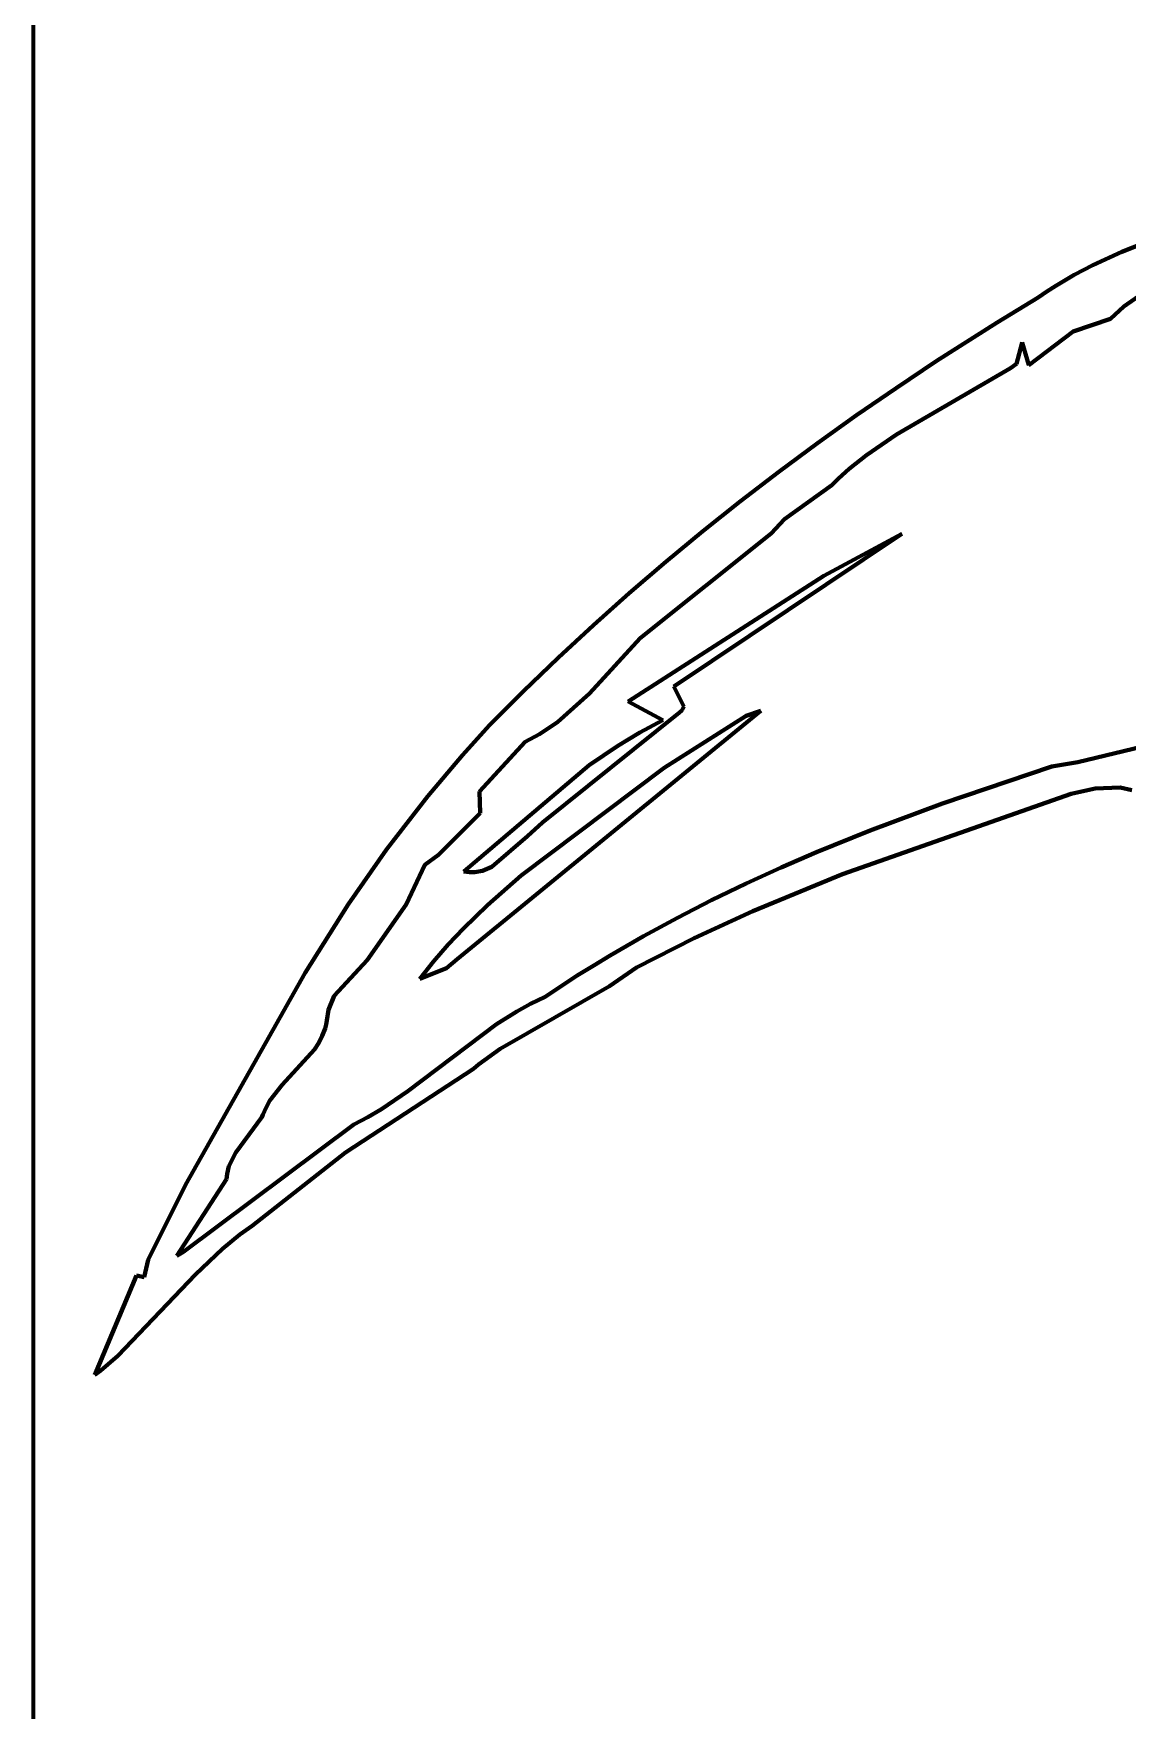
# Model space of a CAD drawing. Header units: millimetres. Extents: x 0 to 14.2, y 0 to 19.5.
# Drawn here: x 0 to 1.275, y 13.432 to 15.386 of the extents above; entities that cross this region are included whole.
import ezdxf

# ---------------------------------------------------------------- set-up
doc = ezdxf.new("R2010")
doc.units = ezdxf.units.MM
doc.layers.add('color#010101ff', color=7, linetype='CONTINUOUS', lineweight=100)
doc.layers.add('color#fdfdfdff', color=7, linetype='CONTINUOUS', lineweight=100)

msp = doc.modelspace()

# ---------------------------------------------------------------- linework, layer by layer
at = {"layer": 'color#010101ff'}
for p, q in [((1.2681, 15.1319), (1.3371, 15.159)), ((1.2346, 15.1163), (1.2681, 15.1319)), ((1.1914, 15.0923), (1.2128, 15.1048)), ((1.2128, 15.1048), (1.2346, 15.1163)), ((1.1706, 15.0787), (1.1809, 15.0856)), ((1.1809, 15.0856), (1.1914, 15.0923)), ((1.2962, 15.086), (1.2704, 15.068)), ((1.1228, 15.0494), (1.1706, 15.0787)), ((1.2704, 15.068), (1.2551, 15.0537)), ((1.0519, 15.0042), (1.1228, 15.0494)), ((1.2551, 15.0537), (1.2117, 15.0388)), ((1.152, 15.0262), (1.1454, 15.0012)), ((1.16, 14.9998), (1.152, 15.0262)), ((1.2117, 15.0388), (1.16, 14.9998)), ((1.0053, 14.9731), (1.0519, 15.0042)), ((1.1384, 14.9964), (1.0058, 14.9189)), ((1.1454, 15.0012), (1.1384, 14.9964)), ((0.9591, 14.9413), (1.0053, 14.9731)), ((0.9135, 14.9087), (0.9591, 14.9413)), ((0.8684, 14.8754), (0.9135, 14.9087)), ((1.0058, 14.9189), (0.9706, 14.895)), ((0.9706, 14.895), (0.9506, 14.879)), ((0.8239, 14.8413), (0.8684, 14.8754)), ((0.9506, 14.879), (0.9379, 14.8675)), ((0.9301, 14.8598), (0.875, 14.8201)), ((0.9379, 14.8675), (0.9301, 14.8598)), ((0.78, 14.8064), (0.8239, 14.8413)), ((0.875, 14.8201), (0.8596, 14.8035)), ((0.8596, 14.8035), (0.7071, 14.6818)), ((0.7368, 14.7707), (0.78, 14.8064)), ((1.0119, 14.8033), (0.7463, 14.6255)), ((0.9211, 14.7541), (1.0119, 14.8033)), ((0.693, 14.6078), (0.9211, 14.7541)), ((0.6942, 14.7342), (0.7368, 14.7707)), ((0.6524, 14.6969), (0.6942, 14.7342)), ((0.6113, 14.6588), (0.6524, 14.6969)), ((0.7071, 14.6818), (0.6477, 14.6171)), ((0.5709, 14.6199), (0.6113, 14.6588)), ((0.5314, 14.5802), (0.5709, 14.6199)), ((0.6477, 14.6171), (0.6104, 14.5838)), ((0.7463, 14.6255), (0.7577, 14.6019)), ((0.8477, 14.5968), (0.4935, 14.3077)), ((0.7333, 14.5859), (0.693, 14.6078)), ((0.756, 14.5978), (0.7529, 14.5949)), ((0.7577, 14.6019), (0.756, 14.5978)), ((0.8305, 14.591), (0.8477, 14.5968)), ((0.4998, 14.5453), (0.5314, 14.5802)), ((0.6104, 14.5838), (0.5897, 14.5698)), ((0.7529, 14.5949), (0.5932, 14.4669)), ((0.7066, 14.5718), (0.7333, 14.5859)), ((0.735, 14.5305), (0.8305, 14.591)), ((1.2171, 14.5373), (1.4039, 14.5819)), ((0.5729, 14.5609), (0.5197, 14.5031)), ((0.5897, 14.5698), (0.5729, 14.5609)), ((0.6808, 14.5563), (0.7066, 14.5718)), ((0.4593, 14.4974), (0.4998, 14.5453)), ((0.6476, 14.5336), (0.6808, 14.5563)), ((1.1867, 14.532), (1.2171, 14.5373)), ((0.5016, 14.4098), (0.6476, 14.5336)), ((0.5682, 14.405), (0.735, 14.5305)), ((1.0592, 14.4889), (1.1867, 14.532)), ((0.5197, 14.5031), (0.5206, 14.4776)), ((1.209, 14.5003), (0.9426, 14.4067)), ((1.2371, 14.5063), (1.209, 14.5003)), ((1.2662, 14.5075), (1.2371, 14.5063)), ((1.2799, 14.5047), (1.2662, 14.5075)), ((0.4115, 14.4354), (0.4593, 14.4974)), ((0.975, 14.4575), (1.0592, 14.4889)), ((0.5206, 14.4776), (0.4721, 14.4292)), ((0.5932, 14.4669), (0.5758, 14.4509)), ((0.5758, 14.4509), (0.534, 14.4153)), ((0.9126, 14.4322), (0.975, 14.4575)), ((0.3665, 14.3712), (0.4115, 14.4354)), ((0.4721, 14.4292), (0.456, 14.4175)), ((0.8714, 14.4143), (0.9126, 14.4322)), ((0.456, 14.4175), (0.4341, 14.3713)), ((0.5082, 14.4089), (0.5016, 14.4098)), ((0.5144, 14.409), (0.5082, 14.4089)), ((0.5232, 14.4106), (0.5144, 14.409)), ((0.534, 14.4153), (0.5232, 14.4106)), ((0.529, 14.3707), (0.5682, 14.405)), ((0.8306, 14.3957), (0.8714, 14.4143)), ((0.9426, 14.4067), (0.8383, 14.3634)), ((0.7902, 14.3762), (0.8306, 14.3957)), ((0.3164, 14.2917), (0.3665, 14.3712)), ((0.4341, 14.3713), (0.3886, 14.3065)), ((0.5011, 14.3435), (0.529, 14.3707)), ((0.7503, 14.3558), (0.7902, 14.3762)), ((0.8383, 14.3634), (0.7699, 14.3319)), ((0.4833, 14.3246), (0.5011, 14.3435)), ((0.7108, 14.3344), (0.7503, 14.3558)), ((0.4662, 14.3049), (0.4833, 14.3246)), ((0.672, 14.3119), (0.7108, 14.3344)), ((0.7699, 14.3319), (0.7027, 14.298)), ((0.3886, 14.3065), (0.3505, 14.2648)), ((0.45, 14.2845), (0.4662, 14.3049)), ((0.4935, 14.3077), (0.4813, 14.297)), ((0.6528, 14.3003), (0.672, 14.3119)), ((0.2704, 14.2097), (0.3164, 14.2917)), ((0.4813, 14.297), (0.45, 14.2845)), ((0.6148, 14.2762), (0.6337, 14.2884)), ((0.6337, 14.2884), (0.6528, 14.3003)), ((0.7027, 14.298), (0.671, 14.276)), ((0.3505, 14.2648), (0.3437, 14.2485)), ((0.671, 14.276), (0.5438, 14.2031)), ((0.5793, 14.2557), (0.5961, 14.2638)), ((0.5961, 14.2638), (0.6148, 14.2762)), ((0.3437, 14.2485), (0.3418, 14.2362)), ((0.5396, 14.2319), (0.5631, 14.2467)), ((0.5631, 14.2467), (0.5793, 14.2557)), ((0.3397, 14.2268), (0.3365, 14.2182)), ((0.3409, 14.2314), (0.3397, 14.2268)), ((0.3418, 14.2362), (0.3409, 14.2314)), ((0.4362, 14.1537), (0.5396, 14.2319)), ((0.177, 14.0447), (0.2704, 14.2097)), ((0.3324, 14.2101), (0.3274, 14.2024)), ((0.3365, 14.2182), (0.3324, 14.2101)), ((0.3274, 14.2024), (0.2898, 14.1611)), ((0.5438, 14.2031), (0.5187, 14.1849)), ((0.5127, 14.1799), (0.3634, 14.0822)), ((0.5187, 14.1849), (0.5127, 14.1799)), ((0.2898, 14.1611), (0.2755, 14.1429)), ((0.4056, 14.133), (0.4362, 14.1537)), ((0.2709, 14.1349), (0.2672, 14.1263)), ((0.2755, 14.1429), (0.2709, 14.1349)), ((0.3896, 14.1236), (0.4056, 14.133)), ((0.1746, 13.9665), (0.3731, 14.115)), ((0.266, 14.1235), (0.2358, 14.0823)), ((0.2672, 14.1263), (0.266, 14.1235)), ((0.3731, 14.115), (0.3896, 14.1236)), ((0.2358, 14.0823), (0.2276, 14.0665)), ((0.3634, 14.0822), (0.2547, 13.9967)), ((0.225, 14.0511), (0.1671, 13.9618)), ((0.2255, 14.0576), (0.225, 14.0511)), ((0.2276, 14.0665), (0.2255, 14.0576)), ((0.1336, 13.9571), (0.177, 14.0447)), ((0.2547, 13.9967), (0.2403, 13.9866)), ((0.2403, 13.9866), (0.2201, 13.9702)), ((0.1288, 13.9371), (0.1336, 13.9571)), ((0.1671, 13.9618), (0.1746, 13.9665)), ((0.2201, 13.9702), (0.1887, 13.9401)), ((0.0716, 13.8232), (0.1198, 13.939)), ((0.1887, 13.9401), (0.0984, 13.8454)), ((0.1198, 13.939), (0.1288, 13.9371)), ((0.0984, 13.8454), (0.0785, 13.8285)), ((0.0785, 13.8285), (0.0716, 13.8232))]:
    msp.add_line(p, q, dxfattribs=at)
at = {"layer": 'color#fdfdfdff'}
for p, q in [((0, 0), (0, 19.4722)), ((1.3371, 15.159), (1.2681, 15.1319)), ((1.2681, 15.1319), (1.2346, 15.1163)), ((1.2128, 15.1048), (1.1914, 15.0923)), ((1.2346, 15.1163), (1.2128, 15.1048)), ((1.1809, 15.0856), (1.1706, 15.0787)), ((1.1914, 15.0923), (1.1809, 15.0856)), ((1.2704, 15.068), (1.2962, 15.086)), ((1.1706, 15.0787), (1.1228, 15.0494)), ((1.2551, 15.0537), (1.2704, 15.068)), ((1.1228, 15.0494), (1.0519, 15.0042)), ((1.2117, 15.0388), (1.2551, 15.0537)), ((1.1454, 15.0012), (1.152, 15.0262)), ((1.152, 15.0262), (1.16, 14.9998)), ((1.16, 14.9998), (1.2117, 15.0388)), ((1.0519, 15.0042), (1.0053, 14.9731)), ((1.0058, 14.9189), (1.1384, 14.9964)), ((1.1384, 14.9964), (1.1454, 15.0012)), ((1.0053, 14.9731), (0.9591, 14.9413)), ((0.9591, 14.9413), (0.9135, 14.9087)), ((0.9135, 14.9087), (0.8684, 14.8754)), ((0.9706, 14.895), (1.0058, 14.9189)), ((0.9506, 14.879), (0.9706, 14.895)), ((0.8684, 14.8754), (0.8239, 14.8413)), ((0.9379, 14.8675), (0.9506, 14.879)), ((0.875, 14.8201), (0.9301, 14.8598)), ((0.9301, 14.8598), (0.9379, 14.8675)), ((0.8239, 14.8413), (0.78, 14.8064)), ((0.8596, 14.8035), (0.875, 14.8201)), ((0.7071, 14.6818), (0.8596, 14.8035)), ((0.78, 14.8064), (0.7368, 14.7707)), ((0.7463, 14.6255), (1.0119, 14.8033)), ((1.0119, 14.8033), (0.9211, 14.7541)), ((0.9211, 14.7541), (0.693, 14.6078)), ((0.7368, 14.7707), (0.6942, 14.7342)), ((0.6942, 14.7342), (0.6524, 14.6969)), ((0.6524, 14.6969), (0.6113, 14.6588)), ((0.6477, 14.6171), (0.7071, 14.6818)), ((0.6113, 14.6588), (0.5709, 14.6199)), ((0.5709, 14.6199), (0.5314, 14.5802)), ((0.6104, 14.5838), (0.6477, 14.6171)), ((0.7577, 14.6019), (0.7463, 14.6255)), ((0.4935, 14.3077), (0.8477, 14.5968)), ((0.693, 14.6078), (0.7333, 14.5859)), ((0.7529, 14.5949), (0.756, 14.5978)), ((0.756, 14.5978), (0.7577, 14.6019)), ((0.8477, 14.5968), (0.8305, 14.591)), ((0.5314, 14.5802), (0.4998, 14.5453)), ((0.5897, 14.5698), (0.6104, 14.5838)), ((0.5932, 14.4669), (0.7529, 14.5949)), ((0.7333, 14.5859), (0.7066, 14.5718)), ((0.8305, 14.591), (0.735, 14.5305)), ((1.4039, 14.5819), (1.2171, 14.5373)), ((0.5197, 14.5031), (0.5729, 14.5609)), ((0.5729, 14.5609), (0.5897, 14.5698)), ((0.7066, 14.5718), (0.6808, 14.5563)), ((0.4998, 14.5453), (0.4593, 14.4974)), ((0.6808, 14.5563), (0.6476, 14.5336)), ((1.2171, 14.5373), (1.1867, 14.532)), ((0.6476, 14.5336), (0.5016, 14.4098)), ((0.735, 14.5305), (0.5682, 14.405)), ((1.1867, 14.532), (1.0592, 14.4889)), ((0.5206, 14.4776), (0.5197, 14.5031)), ((0.9426, 14.4067), (1.209, 14.5003)), ((1.209, 14.5003), (1.2371, 14.5063)), ((1.2371, 14.5063), (1.2662, 14.5075)), ((1.2662, 14.5075), (1.2799, 14.5047)), ((0.4593, 14.4974), (0.4115, 14.4354)), ((1.0592, 14.4889), (0.975, 14.4575)), ((0.4721, 14.4292), (0.5206, 14.4776)), ((0.5758, 14.4509), (0.5932, 14.4669)), ((0.534, 14.4153), (0.5758, 14.4509)), ((0.975, 14.4575), (0.9126, 14.4322)), ((0.4115, 14.4354), (0.3665, 14.3712)), ((0.456, 14.4175), (0.4721, 14.4292)), ((0.9126, 14.4322), (0.8714, 14.4143)), ((0.4341, 14.3713), (0.456, 14.4175)), ((0.5016, 14.4098), (0.5082, 14.4089)), ((0.5082, 14.4089), (0.5144, 14.409)), ((0.5144, 14.409), (0.5232, 14.4106)), ((0.5232, 14.4106), (0.534, 14.4153)), ((0.5682, 14.405), (0.529, 14.3707)), ((0.8714, 14.4143), (0.8306, 14.3957)), ((0.8383, 14.3634), (0.9426, 14.4067)), ((0.8306, 14.3957), (0.7902, 14.3762)), ((0.3665, 14.3712), (0.3164, 14.2917)), ((0.3886, 14.3065), (0.4341, 14.3713)), ((0.529, 14.3707), (0.5011, 14.3435)), ((0.7902, 14.3762), (0.7503, 14.3558)), ((0.7699, 14.3319), (0.8383, 14.3634)), ((0.5011, 14.3435), (0.4833, 14.3246)), ((0.7503, 14.3558), (0.7108, 14.3344)), ((0.4833, 14.3246), (0.4662, 14.3049)), ((0.7108, 14.3344), (0.672, 14.3119)), ((0.7027, 14.298), (0.7699, 14.3319)), ((0.3505, 14.2648), (0.3886, 14.3065)), ((0.4662, 14.3049), (0.45, 14.2845)), ((0.4813, 14.297), (0.4935, 14.3077)), ((0.672, 14.3119), (0.6528, 14.3003)), ((0.3164, 14.2917), (0.2704, 14.2097)), ((0.45, 14.2845), (0.4813, 14.297)), ((0.6337, 14.2884), (0.6148, 14.2762)), ((0.6528, 14.3003), (0.6337, 14.2884)), ((0.671, 14.276), (0.7027, 14.298)), ((0.3437, 14.2485), (0.3505, 14.2648)), ((0.5438, 14.2031), (0.671, 14.276)), ((0.5961, 14.2638), (0.5793, 14.2557)), ((0.6148, 14.2762), (0.5961, 14.2638)), ((0.3418, 14.2362), (0.3437, 14.2485)), ((0.5631, 14.2467), (0.5396, 14.2319)), ((0.5793, 14.2557), (0.5631, 14.2467)), ((0.3365, 14.2182), (0.3397, 14.2268)), ((0.3397, 14.2268), (0.3409, 14.2314)), ((0.3409, 14.2314), (0.3418, 14.2362)), ((0.5396, 14.2319), (0.4362, 14.1537)), ((0.2704, 14.2097), (0.177, 14.0447)), ((0.3274, 14.2024), (0.3324, 14.2101)), ((0.3324, 14.2101), (0.3365, 14.2182)), ((0.2898, 14.1611), (0.3274, 14.2024)), ((0.5187, 14.1849), (0.5438, 14.2031)), ((0.3634, 14.0822), (0.5127, 14.1799)), ((0.5127, 14.1799), (0.5187, 14.1849)), ((0.2755, 14.1429), (0.2898, 14.1611)), ((0.4362, 14.1537), (0.4056, 14.133)), ((0.2672, 14.1263), (0.2709, 14.1349)), ((0.2709, 14.1349), (0.2755, 14.1429)), ((0.4056, 14.133), (0.3896, 14.1236)), ((0.3731, 14.115), (0.1746, 13.9665)), ((0.2358, 14.0823), (0.266, 14.1235)), ((0.266, 14.1235), (0.2672, 14.1263)), ((0.3896, 14.1236), (0.3731, 14.115)), ((0.2276, 14.0665), (0.2358, 14.0823)), ((0.2547, 13.9967), (0.3634, 14.0822)), ((0.1671, 13.9618), (0.225, 14.0511)), ((0.225, 14.0511), (0.2255, 14.0576)), ((0.2255, 14.0576), (0.2276, 14.0665)), ((0.177, 14.0447), (0.1336, 13.9571)), ((0.2403, 13.9866), (0.2547, 13.9967)), ((0.2201, 13.9702), (0.2403, 13.9866)), ((0.1336, 13.9571), (0.1288, 13.9371)), ((0.1746, 13.9665), (0.1671, 13.9618)), ((0.1887, 13.9401), (0.2201, 13.9702)), ((0.1198, 13.939), (0.0716, 13.8232)), ((0.0984, 13.8454), (0.1887, 13.9401)), ((0.1288, 13.9371), (0.1198, 13.939)), ((0.0785, 13.8285), (0.0984, 13.8454)), ((0.0716, 13.8232), (0.0785, 13.8285))]:
    msp.add_line(p, q, dxfattribs=at)

doc.saveas('drawing.dxf')
